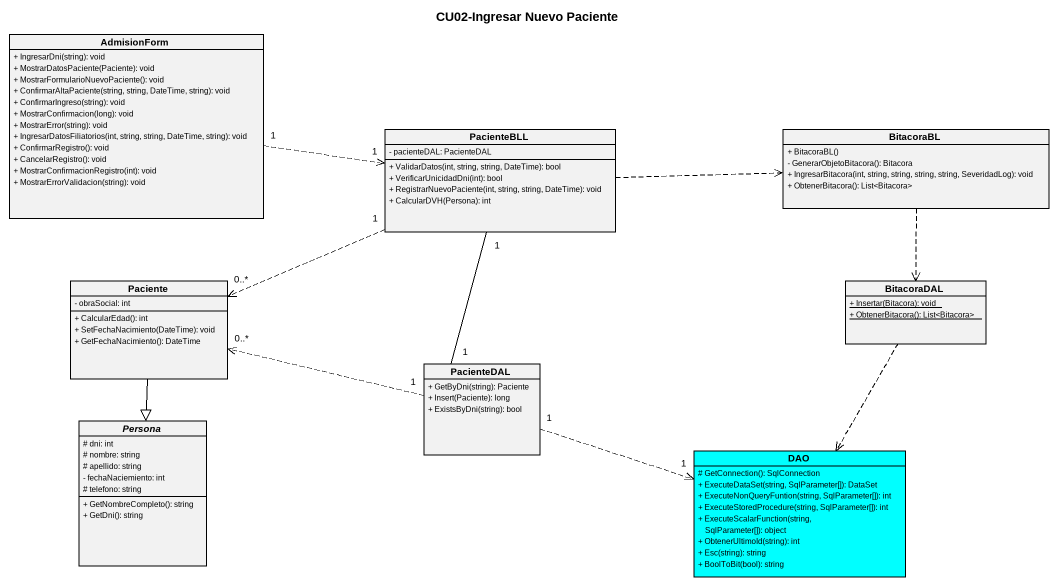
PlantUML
@startuml
title CU02-Ingresar Nuevo Paciente
hide circle
hide empty members
skinparam classAttributeIconSize 0
class AdmisionForm {
  + IngresarDni(string): void
  + MostrarDatosPaciente(Paciente): void
  + MostrarFormularioNuevoPaciente(): void
  + ConfirmarAltaPaciente(string, string, DateTime, string): void
  + ConfirmarIngreso(string): void
  + MostrarConfirmacion(long): void
  + MostrarError(string): void
  + IngresarDatosFiliatorios(int, string, string, DateTime, string): void
  + ConfirmarRegistro(): void
  + CancelarRegistro(): void
  + MostrarConfirmacionRegistro(int): void
  + MostrarErrorValidacion(string): void
}
class PacienteBLL {
  - pacienteDAL: PacienteDAL
  + ValidarDatos(int, string, string, DateTime): bool
  + VerificarUnicidadDni(int): bool
  + RegistrarNuevoPaciente(int, string, string, DateTime): void
  + CalcularDVH(Persona): int
}
class BitacoraBL {
  + BitacoraBL()
  - GenerarObjetoBitacora(): Bitacora
  + IngresarBitacora(int, string, string, string, string, SeveridadLog): void
  + ObtenerBitacora(): List<Bitacora>
}
class Paciente {
  - obraSocial: int
  + CalcularEdad(): int
  + SetFechaNacimiento(DateTime): void
  + GetFechaNacimiento(): DateTime
}
class BitacoraDAL {
  {static} + Insertar(Bitacora): void
  {static} + ObtenerBitacora(): List<Bitacora>
}
class PacienteDAL {
  + GetByDni(string): Paciente
  + Insert(Paciente): long
  + ExistsByDni(string): bool
}
abstract class Persona {
  # dni: int
  # nombre: string
  # apellido: string
  - fechaNaciemiento: int
  # telefono: string
  + GetNombreCompleto(): string
  + GetDni(): string
}
class DAO #00FFFF {
  # GetConnection(): SqlConnection
  + ExecuteDataSet(string, SqlParameter[]): DataSet
  + ExecuteNonQueryFuntion(string, SqlParameter[]): int
  + ExecuteStoredProcedure(string, SqlParameter[]): int
  + ExecuteScalarFunction(string, SqlParameter[]): object
  + ObtenerUltimoId(string): int
  + Esc(string): string
  + BoolToBit(bool): string
}
AdmisionForm "1" .right.> "1" PacienteBLL
PacienteBLL .right.> BitacoraBL
PacienteBLL "1" .left.> "0..*" Paciente
PacienteBLL "1" -- "1" PacienteDAL
BitacoraBL ..> BitacoraDAL
Paciente --|> Persona
BitacoraDAL ..> DAO
PacienteDAL "1" .left.> "0..*" Paciente
PacienteDAL "1" .right.> "1" DAO
@enduml
